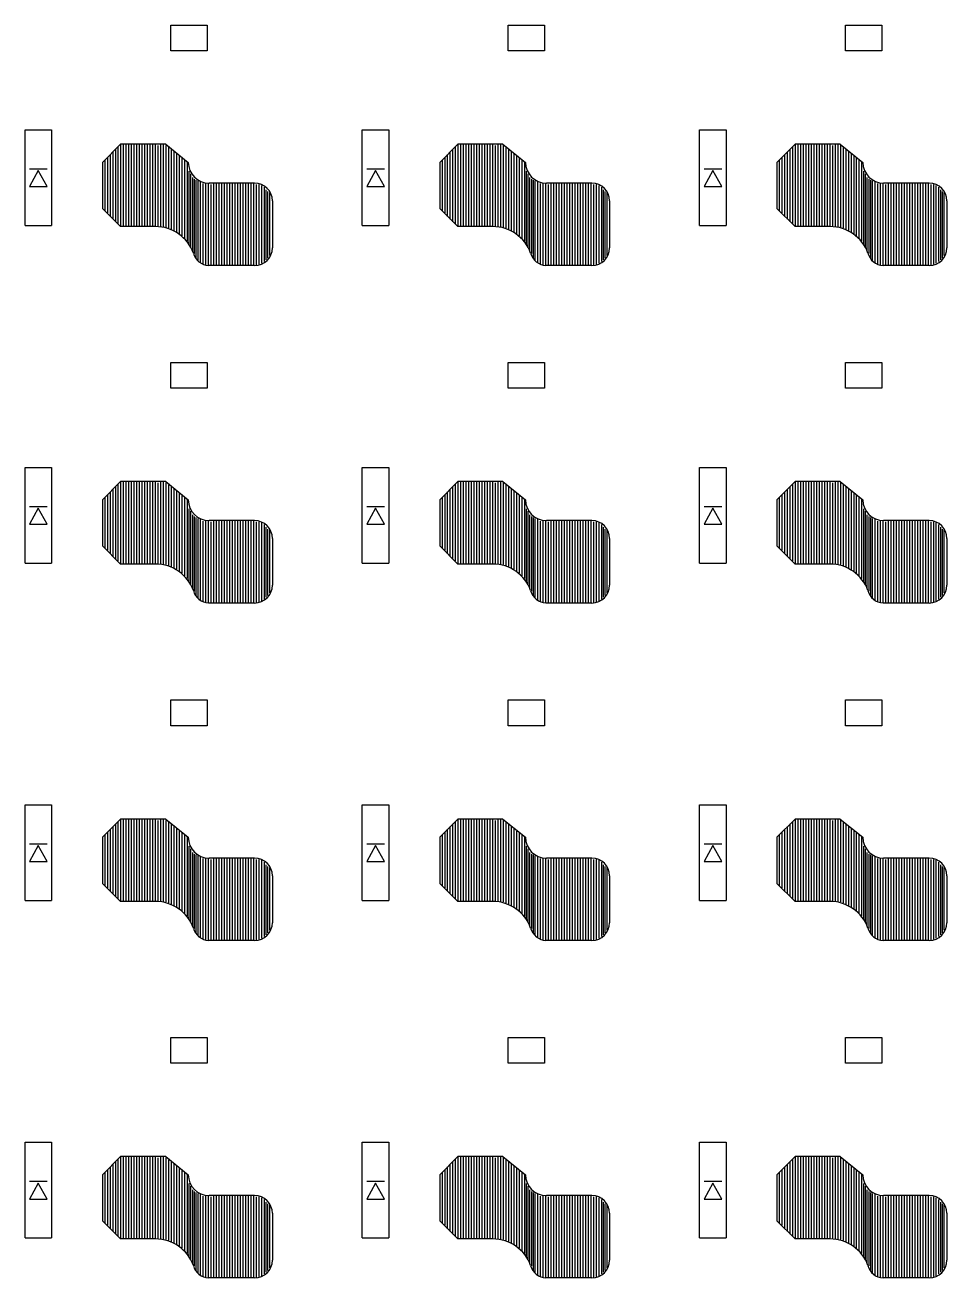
# Model space of a CAD drawing. Extents: x 35 to 239, y -108 to -23.
# Drawn here: x 87.5 to 139.6, y -107.7 to -37 of the extents above; entities that cross this region are included whole.
import ezdxf

# ---------------------------------------------------------------- set-up
doc = ezdxf.new("R2010")
doc.units = 0
doc.layers.add('BLACK', color=7, linetype='CONTINUOUS')

msp = doc.modelspace()

# ---------------------------------------------------------------- linework, layer by layer
at = {"layer": 'BLACK', "linetype": 'CONTINUOUS'}
for p, q in [((95.77, -36.95), (97.82, -36.95)), ((95.77, -38.4), (95.77, -36.95)), ((97.82, -36.95), (97.82, -38.4)), ((114.82, -36.95), (116.87, -36.95)), ((114.82, -38.4), (114.82, -36.95)), ((116.87, -36.95), (116.87, -38.4)), ((133.87, -38.4), (133.87, -36.95)), ((133.87, -36.95), (135.92, -36.95)), ((135.92, -36.95), (135.92, -38.4)), ((97.82, -38.4), (95.77, -38.4)), ((116.87, -38.4), (114.82, -38.4)), ((135.92, -38.4), (133.87, -38.4)), ((87.5312, -48.2687), (87.5312, -42.8687)), ((87.5312, -42.8687), (89.0312, -42.8687)), ((89.0312, -42.8687), (89.0312, -48.2687)), ((106.581, -42.8687), (108.081, -42.8687)), ((106.581, -48.2687), (106.581, -42.8687)), ((108.081, -42.8687), (108.081, -48.2687)), ((125.631, -48.2687), (125.631, -42.8687)), ((125.631, -42.8687), (127.131, -42.8687)), ((127.131, -42.8687), (127.131, -48.2687)), ((91.9, -44.7), (92.925, -43.675)), ((92.8, -48.15), (92.8, -43.8)), ((95.475, -43.675), (92.925, -43.675)), ((92.95, -48.3), (92.95, -43.7)), ((93.1, -48.3), (93.1, -43.7)), ((93.25, -48.3), (93.25, -43.7)), ((93.4, -48.3), (93.4, -43.7)), ((93.55, -48.3), (93.55, -43.7)), ((93.7, -48.3), (93.7, -43.7)), ((93.85, -48.3), (93.85, -43.7)), ((94, -48.3), (94, -43.7)), ((94.15, -48.3), (94.15, -43.7)), ((94.3, -48.3), (94.3, -43.7)), ((94.45, -48.3), (94.45, -43.7)), ((94.6, -48.3), (94.6, -43.7)), ((94.75, -48.3), (94.75, -43.7)), ((94.9, -48.3), (94.9, -43.7)), ((95.05, -48.3), (95.05, -43.75)), ((95.2, -48.35), (95.2, -43.7)), ((95.35, -48.35), (95.35, -43.7)), ((95.475, -43.675), (96.75, -44.7)), ((95.5, -48.35), (95.5, -43.75)), ((110.95, -44.7), (111.975, -43.675)), ((111.85, -48.15), (111.85, -43.8)), ((114.525, -43.675), (111.975, -43.675)), ((112, -48.3), (112, -43.7)), ((112.15, -48.3), (112.15, -43.7)), ((112.3, -48.3), (112.3, -43.7)), ((112.45, -48.3), (112.45, -43.7)), ((112.6, -48.3), (112.6, -43.7)), ((112.75, -48.3), (112.75, -43.7)), ((112.9, -48.3), (112.9, -43.7)), ((113.05, -48.3), (113.05, -43.7)), ((113.2, -48.3), (113.2, -43.7)), ((113.35, -48.3), (113.35, -43.7)), ((113.5, -48.3), (113.5, -43.7)), ((113.65, -48.3), (113.65, -43.7)), ((113.8, -48.3), (113.8, -43.7)), ((113.95, -48.3), (113.95, -43.7)), ((114.1, -48.3), (114.1, -43.75)), ((114.25, -48.35), (114.25, -43.7)), ((114.4, -48.35), (114.4, -43.7)), ((114.525, -43.675), (115.8, -44.7)), ((114.55, -48.35), (114.55, -43.75)), ((130, -44.7), (131.025, -43.675)), ((130.9, -48.15), (130.9, -43.8)), ((133.575, -43.675), (131.025, -43.675)), ((131.05, -48.3), (131.05, -43.7)), ((131.2, -48.3), (131.2, -43.7)), ((131.35, -48.3), (131.35, -43.7)), ((131.5, -48.3), (131.5, -43.7)), ((131.65, -48.3), (131.65, -43.7)), ((131.8, -48.3), (131.8, -43.7)), ((131.95, -48.3), (131.95, -43.7)), ((132.1, -48.3), (132.1, -43.7)), ((132.25, -48.3), (132.25, -43.7)), ((132.4, -48.3), (132.4, -43.7)), ((132.55, -48.3), (132.55, -43.7)), ((132.7, -48.3), (132.7, -43.7)), ((132.85, -48.3), (132.85, -43.7)), ((133, -48.3), (133, -43.7)), ((133.15, -48.3), (133.15, -43.75)), ((133.3, -48.35), (133.3, -43.7)), ((133.45, -48.35), (133.45, -43.7)), ((133.575, -43.675), (134.85, -44.7)), ((133.6, -48.35), (133.6, -43.75)), ((92.05, -47.45), (92.05, -44.55)), ((92.2, -47.55), (92.2, -44.4)), ((92.35, -47.75), (92.35, -44.25)), ((92.5, -47.9), (92.5, -44.1)), ((92.65, -48.05), (92.65, -43.95)), ((95.65, -48.4), (95.65, -43.85)), ((95.8, -48.5), (95.8, -43.95)), ((95.95, -48.55), (95.95, -44.1)), ((96.1, -48.65), (96.1, -44.2)), ((96.25, -48.75), (96.25, -44.35)), ((96.4, -48.85), (96.4, -44.45)), ((96.55, -49), (96.55, -44.55)), ((111.1, -47.45), (111.1, -44.55)), ((111.25, -47.55), (111.25, -44.4)), ((111.4, -47.75), (111.4, -44.25)), ((111.55, -47.9), (111.55, -44.1)), ((111.7, -48.05), (111.7, -43.95)), ((114.7, -48.4), (114.7, -43.85)), ((114.85, -48.5), (114.85, -43.95)), ((115, -48.55), (115, -44.1)), ((115.15, -48.65), (115.15, -44.2)), ((115.3, -48.75), (115.3, -44.35)), ((115.45, -48.85), (115.45, -44.45)), ((115.6, -49), (115.6, -44.55)), ((130.15, -47.45), (130.15, -44.55)), ((130.3, -47.55), (130.3, -44.4)), ((130.45, -47.75), (130.45, -44.25)), ((130.6, -47.9), (130.6, -44.1)), ((130.75, -48.05), (130.75, -43.95)), ((133.75, -48.4), (133.75, -43.85)), ((133.9, -48.5), (133.9, -43.95)), ((134.05, -48.55), (134.05, -44.1)), ((134.2, -48.65), (134.2, -44.2)), ((134.35, -48.75), (134.35, -44.35)), ((134.5, -48.85), (134.5, -44.45)), ((134.65, -49), (134.65, -44.55)), ((87.7812, -45.0687), (88.7812, -45.0687)), ((88.2812, -45.1687), (87.7812, -46.0687)), ((88.7812, -46.0687), (88.2812, -45.1687)), ((91.9, -44.7), (91.9, -47.3)), ((96.7, -49.15), (96.7, -44.7)), ((96.8, -49.35), (96.8, -45.2)), ((106.831, -45.0687), (107.831, -45.0687)), ((107.331, -45.1687), (106.831, -46.0687)), ((107.831, -46.0687), (107.331, -45.1687)), ((110.95, -44.7), (110.95, -47.3)), ((115.75, -49.15), (115.75, -44.7)), ((115.85, -49.35), (115.85, -45.2)), ((125.881, -45.0687), (126.881, -45.0687)), ((126.381, -45.1687), (125.881, -46.0687)), ((126.881, -46.0687), (126.381, -45.1687)), ((130, -44.7), (130, -47.3)), ((134.8, -49.15), (134.8, -44.7)), ((134.9, -49.35), (134.9, -45.2)), ((96.9, -49.5), (96.9, -45.35)), ((97, -49.7), (97, -45.55)), ((97.1, -49.85), (97.1, -45.65)), ((97.2, -50.1), (97.2, -45.7)), ((97.3, -50.25), (97.3, -45.75)), ((97.45, -50.35), (97.45, -45.8)), ((97.6, -50.45), (97.6, -45.9)), ((97.75, -50.5), (97.75, -45.9)), ((97.9, -50.5), (97.9, -45.9)), ((100.5, -45.875), (97.925, -45.875)), ((98.05, -50.5), (98.05, -45.95)), ((98.2, -50.5), (98.2, -45.9)), ((98.35, -50.5), (98.35, -45.9)), ((98.5, -50.5), (98.5, -45.9)), ((98.65, -50.5), (98.65, -45.9)), ((98.8, -50.5), (98.8, -45.9)), ((98.95, -50.5), (98.95, -45.9)), ((99.1, -50.5), (99.1, -45.9)), ((99.25, -50.5), (99.25, -45.9)), ((99.4, -50.5), (99.4, -45.9)), ((99.55, -50.5), (99.55, -45.9)), ((99.7, -50.5), (99.7, -45.9)), ((99.85, -50.5), (99.85, -45.9)), ((100, -50.5), (100, -45.9)), ((100.15, -50.5), (100.15, -45.9)), ((100.3, -50.5), (100.3, -45.9)), ((100.45, -50.5), (100.45, -45.9)), ((100.6, -50.5), (100.6, -45.95)), ((100.75, -50.45), (100.75, -45.95)), ((115.95, -49.5), (115.95, -45.35)), ((116.05, -49.7), (116.05, -45.55)), ((116.15, -49.85), (116.15, -45.65)), ((116.25, -50.1), (116.25, -45.7)), ((116.35, -50.25), (116.35, -45.75)), ((116.5, -50.35), (116.5, -45.8)), ((116.65, -50.45), (116.65, -45.9)), ((116.8, -50.5), (116.8, -45.9)), ((116.95, -50.5), (116.95, -45.9)), ((119.55, -45.875), (116.975, -45.875)), ((117.1, -50.5), (117.1, -45.95)), ((117.25, -50.5), (117.25, -45.9)), ((117.4, -50.5), (117.4, -45.9)), ((117.55, -50.5), (117.55, -45.9)), ((117.7, -50.5), (117.7, -45.9)), ((117.85, -50.5), (117.85, -45.9)), ((118, -50.5), (118, -45.9)), ((118.15, -50.5), (118.15, -45.9)), ((118.3, -50.5), (118.3, -45.9)), ((118.45, -50.5), (118.45, -45.9)), ((118.6, -50.5), (118.6, -45.9)), ((118.75, -50.5), (118.75, -45.9)), ((118.9, -50.5), (118.9, -45.9)), ((119.05, -50.5), (119.05, -45.9)), ((119.2, -50.5), (119.2, -45.9)), ((119.35, -50.5), (119.35, -45.9)), ((119.5, -50.5), (119.5, -45.9)), ((119.65, -50.5), (119.65, -45.95)), ((119.8, -50.45), (119.8, -45.95)), ((135, -49.5), (135, -45.35)), ((135.1, -49.7), (135.1, -45.55)), ((135.2, -49.85), (135.2, -45.65)), ((135.3, -50.1), (135.3, -45.7)), ((135.4, -50.25), (135.4, -45.75)), ((135.55, -50.35), (135.55, -45.8)), ((135.7, -50.45), (135.7, -45.9)), ((135.85, -50.5), (135.85, -45.9)), ((136, -50.5), (136, -45.9)), ((138.6, -45.875), (136.025, -45.875)), ((136.15, -50.5), (136.15, -45.95)), ((136.3, -50.5), (136.3, -45.9)), ((136.45, -50.5), (136.45, -45.9)), ((136.6, -50.5), (136.6, -45.9)), ((136.75, -50.5), (136.75, -45.9)), ((136.9, -50.5), (136.9, -45.9)), ((137.05, -50.5), (137.05, -45.9)), ((137.2, -50.5), (137.2, -45.9)), ((137.35, -50.5), (137.35, -45.9)), ((137.5, -50.5), (137.5, -45.9)), ((137.65, -50.5), (137.65, -45.9)), ((137.8, -50.5), (137.8, -45.9)), ((137.95, -50.5), (137.95, -45.9)), ((138.1, -50.5), (138.1, -45.9)), ((138.25, -50.5), (138.25, -45.9)), ((138.4, -50.5), (138.4, -45.9)), ((138.55, -50.5), (138.55, -45.9)), ((138.7, -50.5), (138.7, -45.95)), ((138.85, -50.45), (138.85, -45.95)), ((87.7812, -46.0687), (88.7812, -46.0687)), ((100.9, -50.4), (100.9, -46)), ((101.05, -50.3), (101.05, -46.1)), ((101.15, -50.2), (101.15, -46.25)), ((101.25, -50.1), (101.25, -46.35)), ((101.35, -49.95), (101.35, -46.4)), ((106.831, -46.0687), (107.831, -46.0687)), ((119.95, -50.4), (119.95, -46)), ((120.1, -50.3), (120.1, -46.1)), ((120.2, -50.2), (120.2, -46.25)), ((120.3, -50.1), (120.3, -46.35)), ((120.4, -49.95), (120.4, -46.4)), ((125.881, -46.0687), (126.881, -46.0687)), ((139, -50.4), (139, -46)), ((139.15, -50.3), (139.15, -46.1)), ((139.25, -50.2), (139.25, -46.25)), ((139.35, -50.1), (139.35, -46.35)), ((139.45, -49.95), (139.45, -46.4)), ((91.9, -47.3), (92.925, -48.325)), ((101.5, -46.875), (101.5, -49.525)), ((110.95, -47.3), (111.975, -48.325)), ((120.55, -46.875), (120.55, -49.525)), ((130, -47.3), (131.025, -48.325)), ((139.6, -46.875), (139.6, -49.525)), ((87.5312, -48.2687), (89.0312, -48.2687)), ((94.9, -48.325), (92.925, -48.325)), ((106.581, -48.2687), (108.081, -48.2687)), ((113.95, -48.325), (111.975, -48.325)), ((125.631, -48.2687), (127.131, -48.2687)), ((133, -48.325), (131.025, -48.325)), ((100.5, -50.525), (97.9, -50.525)), ((119.55, -50.525), (116.95, -50.525)), ((138.6, -50.525), (136, -50.525)), ((95.77, -57.45), (95.77, -56)), ((95.77, -56), (97.82, -56)), ((97.82, -56), (97.82, -57.45)), ((114.82, -56), (116.87, -56)), ((114.82, -57.45), (114.82, -56)), ((116.87, -56), (116.87, -57.45)), ((133.87, -57.45), (133.87, -56)), ((133.87, -56), (135.92, -56)), ((135.92, -56), (135.92, -57.45)), ((97.82, -57.45), (95.77, -57.45)), ((116.87, -57.45), (114.82, -57.45)), ((135.92, -57.45), (133.87, -57.45)), ((87.5312, -61.9187), (89.0312, -61.9187)), ((87.5312, -67.3187), (87.5312, -61.9187)), ((89.0312, -61.9187), (89.0312, -67.3187)), ((106.581, -67.3187), (106.581, -61.9187)), ((106.581, -61.9187), (108.081, -61.9187)), ((108.081, -61.9187), (108.081, -67.3187)), ((125.631, -61.9187), (127.131, -61.9187)), ((125.631, -67.3187), (125.631, -61.9187)), ((127.131, -61.9187), (127.131, -67.3187)), ((91.9, -63.75), (92.925, -62.725)), ((92.8, -67.2), (92.8, -62.85)), ((95.475, -62.725), (92.925, -62.725)), ((92.95, -67.35), (92.95, -62.75)), ((93.1, -67.35), (93.1, -62.75)), ((93.25, -67.35), (93.25, -62.75)), ((93.4, -67.35), (93.4, -62.75)), ((93.55, -67.35), (93.55, -62.75)), ((93.7, -67.35), (93.7, -62.75)), ((93.85, -67.35), (93.85, -62.75)), ((94, -67.35), (94, -62.75)), ((94.15, -67.35), (94.15, -62.75)), ((94.3, -67.35), (94.3, -62.75)), ((94.45, -67.35), (94.45, -62.75)), ((94.6, -67.35), (94.6, -62.75)), ((94.75, -67.35), (94.75, -62.75)), ((94.9, -67.35), (94.9, -62.75)), ((95.05, -67.35), (95.05, -62.8)), ((95.2, -67.4), (95.2, -62.75)), ((95.35, -67.4), (95.35, -62.75)), ((95.475, -62.725), (96.75, -63.75)), ((95.5, -67.4), (95.5, -62.8)), ((95.65, -67.45), (95.65, -62.9)), ((110.95, -63.75), (111.975, -62.725)), ((111.85, -67.2), (111.85, -62.85)), ((114.525, -62.725), (111.975, -62.725)), ((112, -67.35), (112, -62.75)), ((112.15, -67.35), (112.15, -62.75)), ((112.3, -67.35), (112.3, -62.75)), ((112.45, -67.35), (112.45, -62.75)), ((112.6, -67.35), (112.6, -62.75)), ((112.75, -67.35), (112.75, -62.75)), ((112.9, -67.35), (112.9, -62.75)), ((113.05, -67.35), (113.05, -62.75)), ((113.2, -67.35), (113.2, -62.75)), ((113.35, -67.35), (113.35, -62.75)), ((113.5, -67.35), (113.5, -62.75)), ((113.65, -67.35), (113.65, -62.75)), ((113.8, -67.35), (113.8, -62.75)), ((113.95, -67.35), (113.95, -62.75)), ((114.1, -67.35), (114.1, -62.8)), ((114.25, -67.4), (114.25, -62.75)), ((114.4, -67.4), (114.4, -62.75)), ((114.525, -62.725), (115.8, -63.75)), ((114.55, -67.4), (114.55, -62.8)), ((114.7, -67.45), (114.7, -62.9)), ((130, -63.75), (131.025, -62.725)), ((130.9, -67.2), (130.9, -62.85)), ((133.575, -62.725), (131.025, -62.725)), ((131.05, -67.35), (131.05, -62.75)), ((131.2, -67.35), (131.2, -62.75)), ((131.35, -67.35), (131.35, -62.75)), ((131.5, -67.35), (131.5, -62.75)), ((131.65, -67.35), (131.65, -62.75)), ((131.8, -67.35), (131.8, -62.75)), ((131.95, -67.35), (131.95, -62.75)), ((132.1, -67.35), (132.1, -62.75)), ((132.25, -67.35), (132.25, -62.75)), ((132.4, -67.35), (132.4, -62.75)), ((132.55, -67.35), (132.55, -62.75)), ((132.7, -67.35), (132.7, -62.75)), ((132.85, -67.35), (132.85, -62.75)), ((133, -67.35), (133, -62.75)), ((133.15, -67.35), (133.15, -62.8)), ((133.3, -67.4), (133.3, -62.75)), ((133.45, -67.4), (133.45, -62.75)), ((133.575, -62.725), (134.85, -63.75)), ((133.6, -67.4), (133.6, -62.8)), ((133.75, -67.45), (133.75, -62.9)), ((92.05, -66.5), (92.05, -63.6)), ((92.2, -66.6), (92.2, -63.45)), ((92.35, -66.8), (92.35, -63.3)), ((92.5, -66.95), (92.5, -63.15)), ((92.65, -67.1), (92.65, -63)), ((95.8, -67.55), (95.8, -63)), ((95.95, -67.6), (95.95, -63.15)), ((96.1, -67.7), (96.1, -63.25)), ((96.25, -67.8), (96.25, -63.4)), ((96.4, -67.9), (96.4, -63.5)), ((96.55, -68.05), (96.55, -63.6)), ((111.1, -66.5), (111.1, -63.6)), ((111.25, -66.6), (111.25, -63.45)), ((111.4, -66.8), (111.4, -63.3)), ((111.55, -66.95), (111.55, -63.15)), ((111.7, -67.1), (111.7, -63)), ((114.85, -67.55), (114.85, -63)), ((115, -67.6), (115, -63.15)), ((115.15, -67.7), (115.15, -63.25)), ((115.3, -67.8), (115.3, -63.4)), ((115.45, -67.9), (115.45, -63.5)), ((115.6, -68.05), (115.6, -63.6)), ((130.15, -66.5), (130.15, -63.6)), ((130.3, -66.6), (130.3, -63.45)), ((130.45, -66.8), (130.45, -63.3)), ((130.6, -66.95), (130.6, -63.15)), ((130.75, -67.1), (130.75, -63)), ((133.9, -67.55), (133.9, -63)), ((134.05, -67.6), (134.05, -63.15)), ((134.2, -67.7), (134.2, -63.25)), ((134.35, -67.8), (134.35, -63.4)), ((134.5, -67.9), (134.5, -63.5)), ((134.65, -68.05), (134.65, -63.6)), ((87.7812, -64.1187), (88.7812, -64.1187)), ((88.2812, -64.2187), (87.7812, -65.1187)), ((88.7812, -65.1187), (88.2812, -64.2187)), ((91.9, -63.75), (91.9, -66.35)), ((96.7, -68.2), (96.7, -63.75)), ((96.8, -68.4), (96.8, -64.25)), ((106.831, -64.1187), (107.831, -64.1187)), ((107.331, -64.2187), (106.831, -65.1187)), ((107.831, -65.1187), (107.331, -64.2187)), ((110.95, -63.75), (110.95, -66.35)), ((115.75, -68.2), (115.75, -63.75)), ((115.85, -68.4), (115.85, -64.25)), ((125.881, -64.1187), (126.881, -64.1187)), ((126.381, -64.2187), (125.881, -65.1187)), ((126.881, -65.1187), (126.381, -64.2187)), ((130, -63.75), (130, -66.35)), ((134.8, -68.2), (134.8, -63.75)), ((134.9, -68.4), (134.9, -64.25)), ((96.9, -68.55), (96.9, -64.4)), ((97, -68.75), (97, -64.6)), ((97.1, -68.9), (97.1, -64.7)), ((97.2, -69.15), (97.2, -64.75)), ((97.3, -69.3), (97.3, -64.8)), ((97.45, -69.4), (97.45, -64.85)), ((97.6, -69.5), (97.6, -64.95)), ((97.75, -69.55), (97.75, -64.95)), ((97.9, -69.55), (97.9, -64.95)), ((100.5, -64.925), (97.925, -64.925)), ((98.05, -69.55), (98.05, -65)), ((98.2, -69.55), (98.2, -64.95)), ((98.35, -69.55), (98.35, -64.95)), ((98.5, -69.55), (98.5, -64.95)), ((98.65, -69.55), (98.65, -64.95)), ((98.8, -69.55), (98.8, -64.95)), ((98.95, -69.55), (98.95, -64.95)), ((99.1, -69.55), (99.1, -64.95)), ((99.25, -69.55), (99.25, -64.95)), ((99.4, -69.55), (99.4, -64.95)), ((99.55, -69.55), (99.55, -64.95)), ((99.7, -69.55), (99.7, -64.95)), ((99.85, -69.55), (99.85, -64.95)), ((100, -69.55), (100, -64.95)), ((100.15, -69.55), (100.15, -64.95)), ((100.3, -69.55), (100.3, -64.95)), ((100.45, -69.55), (100.45, -64.95)), ((100.6, -69.55), (100.6, -65)), ((100.75, -69.5), (100.75, -65)), ((100.9, -69.45), (100.9, -65.05)), ((115.95, -68.55), (115.95, -64.4)), ((116.05, -68.75), (116.05, -64.6)), ((116.15, -68.9), (116.15, -64.7)), ((116.25, -69.15), (116.25, -64.75)), ((116.35, -69.3), (116.35, -64.8)), ((116.5, -69.4), (116.5, -64.85)), ((116.65, -69.5), (116.65, -64.95)), ((116.8, -69.55), (116.8, -64.95)), ((116.95, -69.55), (116.95, -64.95)), ((119.55, -64.925), (116.975, -64.925)), ((117.1, -69.55), (117.1, -65)), ((117.25, -69.55), (117.25, -64.95)), ((117.4, -69.55), (117.4, -64.95)), ((117.55, -69.55), (117.55, -64.95)), ((117.7, -69.55), (117.7, -64.95)), ((117.85, -69.55), (117.85, -64.95)), ((118, -69.55), (118, -64.95)), ((118.15, -69.55), (118.15, -64.95)), ((118.3, -69.55), (118.3, -64.95)), ((118.45, -69.55), (118.45, -64.95)), ((118.6, -69.55), (118.6, -64.95)), ((118.75, -69.55), (118.75, -64.95)), ((118.9, -69.55), (118.9, -64.95)), ((119.05, -69.55), (119.05, -64.95)), ((119.2, -69.55), (119.2, -64.95)), ((119.35, -69.55), (119.35, -64.95)), ((119.5, -69.55), (119.5, -64.95)), ((119.65, -69.55), (119.65, -65)), ((119.8, -69.5), (119.8, -65)), ((119.95, -69.45), (119.95, -65.05)), ((135, -68.55), (135, -64.4)), ((135.1, -68.75), (135.1, -64.6)), ((135.2, -68.9), (135.2, -64.7)), ((135.3, -69.15), (135.3, -64.75)), ((135.4, -69.3), (135.4, -64.8)), ((135.55, -69.4), (135.55, -64.85)), ((135.7, -69.5), (135.7, -64.95)), ((135.85, -69.55), (135.85, -64.95)), ((136, -69.55), (136, -64.95)), ((138.6, -64.925), (136.025, -64.925)), ((136.15, -69.55), (136.15, -65)), ((136.3, -69.55), (136.3, -64.95)), ((136.45, -69.55), (136.45, -64.95)), ((136.6, -69.55), (136.6, -64.95)), ((136.75, -69.55), (136.75, -64.95)), ((136.9, -69.55), (136.9, -64.95)), ((137.05, -69.55), (137.05, -64.95)), ((137.2, -69.55), (137.2, -64.95)), ((137.35, -69.55), (137.35, -64.95)), ((137.5, -69.55), (137.5, -64.95)), ((137.65, -69.55), (137.65, -64.95)), ((137.8, -69.55), (137.8, -64.95)), ((137.95, -69.55), (137.95, -64.95)), ((138.1, -69.55), (138.1, -64.95)), ((138.25, -69.55), (138.25, -64.95)), ((138.4, -69.55), (138.4, -64.95)), ((138.55, -69.55), (138.55, -64.95)), ((138.7, -69.55), (138.7, -65)), ((138.85, -69.5), (138.85, -65)), ((139, -69.45), (139, -65.05)), ((87.7812, -65.1187), (88.7812, -65.1187)), ((101.05, -69.35), (101.05, -65.15)), ((101.15, -69.25), (101.15, -65.3)), ((101.25, -69.15), (101.25, -65.4)), ((101.35, -69), (101.35, -65.45)), ((106.831, -65.1187), (107.831, -65.1187)), ((120.1, -69.35), (120.1, -65.15)), ((120.2, -69.25), (120.2, -65.3)), ((120.3, -69.15), (120.3, -65.4)), ((120.4, -69), (120.4, -65.45)), ((125.881, -65.1187), (126.881, -65.1187)), ((139.15, -69.35), (139.15, -65.15)), ((139.25, -69.25), (139.25, -65.3)), ((139.35, -69.15), (139.35, -65.4)), ((139.45, -69), (139.45, -65.45)), ((91.9, -66.35), (92.925, -67.375)), ((101.5, -65.925), (101.5, -68.575)), ((110.95, -66.35), (111.975, -67.375)), ((120.55, -65.925), (120.55, -68.575)), ((130, -66.35), (131.025, -67.375)), ((139.6, -65.925), (139.6, -68.575)), ((87.5312, -67.3187), (89.0312, -67.3187)), ((94.9, -67.375), (92.925, -67.375)), ((106.581, -67.3187), (108.081, -67.3187)), ((113.95, -67.375), (111.975, -67.375)), ((125.631, -67.3187), (127.131, -67.3187)), ((133, -67.375), (131.025, -67.375)), ((100.5, -69.575), (97.9, -69.575)), ((119.55, -69.575), (116.95, -69.575)), ((138.6, -69.575), (136, -69.575)), ((95.77, -75.05), (97.82, -75.05)), ((95.77, -76.5), (95.77, -75.05)), ((97.82, -75.05), (97.82, -76.5)), ((114.82, -76.5), (114.82, -75.05)), ((114.82, -75.05), (116.87, -75.05)), ((116.87, -75.05), (116.87, -76.5)), ((133.87, -75.05), (135.92, -75.05)), ((133.87, -76.5), (133.87, -75.05)), ((135.92, -75.05), (135.92, -76.5)), ((97.82, -76.5), (95.77, -76.5)), ((116.87, -76.5), (114.82, -76.5)), ((135.92, -76.5), (133.87, -76.5)), ((87.5312, -80.9687), (89.0312, -80.9687)), ((87.5312, -86.3687), (87.5312, -80.9687)), ((89.0312, -80.9687), (89.0312, -86.3687)), ((106.581, -86.3687), (106.581, -80.9687)), ((106.581, -80.9687), (108.081, -80.9687)), ((108.081, -80.9687), (108.081, -86.3687)), ((125.631, -80.9687), (127.131, -80.9687)), ((125.631, -86.3687), (125.631, -80.9687)), ((127.131, -80.9687), (127.131, -86.3687)), ((91.9, -82.8), (92.925, -81.775)), ((92.8, -86.25), (92.8, -81.9)), ((95.475, -81.775), (92.925, -81.775)), ((92.95, -86.4), (92.95, -81.8)), ((93.1, -86.4), (93.1, -81.8)), ((93.25, -86.4), (93.25, -81.8)), ((93.4, -86.4), (93.4, -81.8)), ((93.55, -86.4), (93.55, -81.8)), ((93.7, -86.4), (93.7, -81.8)), ((93.85, -86.4), (93.85, -81.8)), ((94, -86.4), (94, -81.8)), ((94.15, -86.4), (94.15, -81.8)), ((94.3, -86.4), (94.3, -81.8)), ((94.45, -86.4), (94.45, -81.8)), ((94.6, -86.4), (94.6, -81.8)), ((94.75, -86.4), (94.75, -81.8)), ((94.9, -86.4), (94.9, -81.8)), ((95.05, -86.4), (95.05, -81.85)), ((95.2, -86.45), (95.2, -81.8)), ((95.35, -86.45), (95.35, -81.8)), ((95.475, -81.775), (96.75, -82.8)), ((95.5, -86.45), (95.5, -81.85)), ((95.65, -86.5), (95.65, -81.95)), ((110.95, -82.8), (111.975, -81.775)), ((111.85, -86.25), (111.85, -81.9)), ((114.525, -81.775), (111.975, -81.775)), ((112, -86.4), (112, -81.8)), ((112.15, -86.4), (112.15, -81.8)), ((112.3, -86.4), (112.3, -81.8)), ((112.45, -86.4), (112.45, -81.8)), ((112.6, -86.4), (112.6, -81.8)), ((112.75, -86.4), (112.75, -81.8)), ((112.9, -86.4), (112.9, -81.8)), ((113.05, -86.4), (113.05, -81.8)), ((113.2, -86.4), (113.2, -81.8)), ((113.35, -86.4), (113.35, -81.8)), ((113.5, -86.4), (113.5, -81.8)), ((113.65, -86.4), (113.65, -81.8)), ((113.8, -86.4), (113.8, -81.8)), ((113.95, -86.4), (113.95, -81.8)), ((114.1, -86.4), (114.1, -81.85)), ((114.25, -86.45), (114.25, -81.8)), ((114.4, -86.45), (114.4, -81.8)), ((114.525, -81.775), (115.8, -82.8)), ((114.55, -86.45), (114.55, -81.85)), ((114.7, -86.5), (114.7, -81.95)), ((130, -82.8), (131.025, -81.775)), ((130.9, -86.25), (130.9, -81.9)), ((133.575, -81.775), (131.025, -81.775)), ((131.05, -86.4), (131.05, -81.8)), ((131.2, -86.4), (131.2, -81.8)), ((131.35, -86.4), (131.35, -81.8)), ((131.5, -86.4), (131.5, -81.8)), ((131.65, -86.4), (131.65, -81.8)), ((131.8, -86.4), (131.8, -81.8)), ((131.95, -86.4), (131.95, -81.8)), ((132.1, -86.4), (132.1, -81.8)), ((132.25, -86.4), (132.25, -81.8)), ((132.4, -86.4), (132.4, -81.8)), ((132.55, -86.4), (132.55, -81.8)), ((132.7, -86.4), (132.7, -81.8)), ((132.85, -86.4), (132.85, -81.8)), ((133, -86.4), (133, -81.8)), ((133.15, -86.4), (133.15, -81.85)), ((133.3, -86.45), (133.3, -81.8)), ((133.45, -86.45), (133.45, -81.8)), ((133.575, -81.775), (134.85, -82.8)), ((133.6, -86.45), (133.6, -81.85)), ((133.75, -86.5), (133.75, -81.95)), ((92.05, -85.55), (92.05, -82.65)), ((92.2, -85.65), (92.2, -82.5)), ((92.35, -85.85), (92.35, -82.35)), ((92.5, -86), (92.5, -82.2)), ((92.65, -86.15), (92.65, -82.05)), ((95.8, -86.6), (95.8, -82.05)), ((95.95, -86.65), (95.95, -82.2)), ((96.1, -86.75), (96.1, -82.3)), ((96.25, -86.85), (96.25, -82.45)), ((96.4, -86.95), (96.4, -82.55)), ((96.55, -87.1), (96.55, -82.65)), ((111.1, -85.55), (111.1, -82.65)), ((111.25, -85.65), (111.25, -82.5)), ((111.4, -85.85), (111.4, -82.35)), ((111.55, -86), (111.55, -82.2)), ((111.7, -86.15), (111.7, -82.05)), ((114.85, -86.6), (114.85, -82.05)), ((115, -86.65), (115, -82.2)), ((115.15, -86.75), (115.15, -82.3)), ((115.3, -86.85), (115.3, -82.45)), ((115.45, -86.95), (115.45, -82.55)), ((115.6, -87.1), (115.6, -82.65)), ((130.15, -85.55), (130.15, -82.65)), ((130.3, -85.65), (130.3, -82.5)), ((130.45, -85.85), (130.45, -82.35)), ((130.6, -86), (130.6, -82.2)), ((130.75, -86.15), (130.75, -82.05)), ((133.9, -86.6), (133.9, -82.05)), ((134.05, -86.65), (134.05, -82.2)), ((134.2, -86.75), (134.2, -82.3)), ((134.35, -86.85), (134.35, -82.45)), ((134.5, -86.95), (134.5, -82.55)), ((134.65, -87.1), (134.65, -82.65)), ((87.7812, -83.1687), (88.7812, -83.1687)), ((88.2812, -83.2687), (87.7812, -84.1687)), ((88.7812, -84.1687), (88.2812, -83.2687)), ((91.9, -82.8), (91.9, -85.4)), ((96.7, -87.25), (96.7, -82.8)), ((96.8, -87.45), (96.8, -83.3)), ((96.9, -87.6), (96.9, -83.45)), ((106.831, -83.1687), (107.831, -83.1687)), ((107.331, -83.2687), (106.831, -84.1687)), ((107.831, -84.1687), (107.331, -83.2687)), ((110.95, -82.8), (110.95, -85.4)), ((115.75, -87.25), (115.75, -82.8)), ((115.85, -87.45), (115.85, -83.3)), ((115.95, -87.6), (115.95, -83.45)), ((125.881, -83.1687), (126.881, -83.1687)), ((126.381, -83.2687), (125.881, -84.1687)), ((126.881, -84.1687), (126.381, -83.2687)), ((130, -82.8), (130, -85.4)), ((134.8, -87.25), (134.8, -82.8)), ((134.9, -87.45), (134.9, -83.3)), ((135, -87.6), (135, -83.45)), ((97, -87.8), (97, -83.65)), ((97.1, -87.95), (97.1, -83.75)), ((97.2, -88.2), (97.2, -83.8)), ((97.3, -88.35), (97.3, -83.85)), ((97.45, -88.45), (97.45, -83.9)), ((97.6, -88.55), (97.6, -84)), ((97.75, -88.6), (97.75, -84)), ((97.9, -88.6), (97.9, -84)), ((100.5, -83.975), (97.925, -83.975)), ((98.05, -88.6), (98.05, -84.05)), ((98.2, -88.6), (98.2, -84)), ((98.35, -88.6), (98.35, -84)), ((98.5, -88.6), (98.5, -84)), ((98.65, -88.6), (98.65, -84)), ((98.8, -88.6), (98.8, -84)), ((98.95, -88.6), (98.95, -84)), ((99.1, -88.6), (99.1, -84)), ((99.25, -88.6), (99.25, -84)), ((99.4, -88.6), (99.4, -84)), ((99.55, -88.6), (99.55, -84)), ((99.7, -88.6), (99.7, -84)), ((99.85, -88.6), (99.85, -84)), ((100, -88.6), (100, -84)), ((100.15, -88.6), (100.15, -84)), ((100.3, -88.6), (100.3, -84)), ((100.45, -88.6), (100.45, -84)), ((100.6, -88.6), (100.6, -84.05)), ((100.75, -88.55), (100.75, -84.05)), ((100.9, -88.5), (100.9, -84.1)), ((116.05, -87.8), (116.05, -83.65)), ((116.15, -87.95), (116.15, -83.75)), ((116.25, -88.2), (116.25, -83.8)), ((116.35, -88.35), (116.35, -83.85)), ((116.5, -88.45), (116.5, -83.9)), ((116.65, -88.55), (116.65, -84)), ((116.8, -88.6), (116.8, -84)), ((116.95, -88.6), (116.95, -84)), ((119.55, -83.975), (116.975, -83.975)), ((117.1, -88.6), (117.1, -84.05)), ((117.25, -88.6), (117.25, -84)), ((117.4, -88.6), (117.4, -84)), ((117.55, -88.6), (117.55, -84)), ((117.7, -88.6), (117.7, -84)), ((117.85, -88.6), (117.85, -84)), ((118, -88.6), (118, -84)), ((118.15, -88.6), (118.15, -84)), ((118.3, -88.6), (118.3, -84)), ((118.45, -88.6), (118.45, -84)), ((118.6, -88.6), (118.6, -84)), ((118.75, -88.6), (118.75, -84)), ((118.9, -88.6), (118.9, -84)), ((119.05, -88.6), (119.05, -84)), ((119.2, -88.6), (119.2, -84)), ((119.35, -88.6), (119.35, -84)), ((119.5, -88.6), (119.5, -84)), ((119.65, -88.6), (119.65, -84.05)), ((119.8, -88.55), (119.8, -84.05)), ((119.95, -88.5), (119.95, -84.1)), ((135.1, -87.8), (135.1, -83.65)), ((135.2, -87.95), (135.2, -83.75)), ((135.3, -88.2), (135.3, -83.8)), ((135.4, -88.35), (135.4, -83.85)), ((135.55, -88.45), (135.55, -83.9)), ((135.7, -88.55), (135.7, -84)), ((135.85, -88.6), (135.85, -84)), ((136, -88.6), (136, -84)), ((138.6, -83.975), (136.025, -83.975)), ((136.15, -88.6), (136.15, -84.05)), ((136.3, -88.6), (136.3, -84)), ((136.45, -88.6), (136.45, -84)), ((136.6, -88.6), (136.6, -84)), ((136.75, -88.6), (136.75, -84)), ((136.9, -88.6), (136.9, -84)), ((137.05, -88.6), (137.05, -84)), ((137.2, -88.6), (137.2, -84)), ((137.35, -88.6), (137.35, -84)), ((137.5, -88.6), (137.5, -84)), ((137.65, -88.6), (137.65, -84)), ((137.8, -88.6), (137.8, -84)), ((137.95, -88.6), (137.95, -84)), ((138.1, -88.6), (138.1, -84)), ((138.25, -88.6), (138.25, -84)), ((138.4, -88.6), (138.4, -84)), ((138.55, -88.6), (138.55, -84)), ((138.7, -88.6), (138.7, -84.05)), ((138.85, -88.55), (138.85, -84.05)), ((139, -88.5), (139, -84.1)), ((87.7812, -84.1687), (88.7812, -84.1687)), ((101.05, -88.4), (101.05, -84.2)), ((101.15, -88.3), (101.15, -84.35)), ((101.25, -88.2), (101.25, -84.45)), ((101.35, -88.05), (101.35, -84.5)), ((106.831, -84.1687), (107.831, -84.1687)), ((120.1, -88.4), (120.1, -84.2)), ((120.2, -88.3), (120.2, -84.35)), ((120.3, -88.2), (120.3, -84.45)), ((120.4, -88.05), (120.4, -84.5)), ((125.881, -84.1687), (126.881, -84.1687)), ((139.15, -88.4), (139.15, -84.2)), ((139.25, -88.3), (139.25, -84.35)), ((139.35, -88.2), (139.35, -84.45)), ((139.45, -88.05), (139.45, -84.5)), ((91.9, -85.4), (92.925, -86.425)), ((101.5, -84.975), (101.5, -87.625)), ((110.95, -85.4), (111.975, -86.425)), ((120.55, -84.975), (120.55, -87.625)), ((130, -85.4), (131.025, -86.425)), ((139.6, -84.975), (139.6, -87.625)), ((87.5312, -86.3687), (89.0312, -86.3687)), ((94.9, -86.425), (92.925, -86.425)), ((106.581, -86.3687), (108.081, -86.3687)), ((113.95, -86.425), (111.975, -86.425)), ((125.631, -86.3687), (127.131, -86.3687)), ((133, -86.425), (131.025, -86.425)), ((100.5, -88.625), (97.9, -88.625)), ((119.55, -88.625), (116.95, -88.625)), ((138.6, -88.625), (136, -88.625)), ((95.77, -94.1), (97.82, -94.1)), ((95.77, -95.55), (95.77, -94.1)), ((97.82, -94.1), (97.82, -95.55)), ((114.82, -94.1), (116.87, -94.1)), ((114.82, -95.55), (114.82, -94.1)), ((116.87, -94.1), (116.87, -95.55)), ((133.87, -95.55), (133.87, -94.1)), ((133.87, -94.1), (135.92, -94.1)), ((135.92, -94.1), (135.92, -95.55)), ((97.82, -95.55), (95.77, -95.55)), ((116.87, -95.55), (114.82, -95.55)), ((135.92, -95.55), (133.87, -95.55)), ((87.5312, -105.419), (87.5312, -100.019)), ((87.5312, -100.019), (89.0312, -100.019)), ((89.0312, -100.019), (89.0312, -105.419)), ((106.581, -105.419), (106.581, -100.019)), ((106.581, -100.019), (108.081, -100.019)), ((108.081, -100.019), (108.081, -105.419)), ((125.631, -105.419), (125.631, -100.019)), ((125.631, -100.019), (127.131, -100.019)), ((127.131, -100.019), (127.131, -105.419)), ((91.9, -101.85), (92.925, -100.825)), ((92.65, -105.2), (92.65, -101.1)), ((92.8, -105.3), (92.8, -100.95)), ((95.475, -100.825), (92.925, -100.825)), ((92.95, -105.45), (92.95, -100.85)), ((93.1, -105.45), (93.1, -100.85)), ((93.25, -105.45), (93.25, -100.85)), ((93.4, -105.45), (93.4, -100.85)), ((93.55, -105.45), (93.55, -100.85)), ((93.7, -105.45), (93.7, -100.85)), ((93.85, -105.45), (93.85, -100.85)), ((94, -105.45), (94, -100.85)), ((94.15, -105.45), (94.15, -100.85)), ((94.3, -105.45), (94.3, -100.85)), ((94.45, -105.45), (94.45, -100.85)), ((94.6, -105.45), (94.6, -100.85)), ((94.75, -105.45), (94.75, -100.85)), ((94.9, -105.45), (94.9, -100.85)), ((95.05, -105.45), (95.05, -100.9)), ((95.2, -105.5), (95.2, -100.85)), ((95.35, -105.5), (95.35, -100.85)), ((95.475, -100.825), (96.75, -101.85)), ((95.5, -105.5), (95.5, -100.9)), ((95.65, -105.55), (95.65, -101)), ((95.8, -105.65), (95.8, -101.1)), ((110.95, -101.85), (111.975, -100.825)), ((111.7, -105.2), (111.7, -101.1)), ((111.85, -105.3), (111.85, -100.95)), ((114.525, -100.825), (111.975, -100.825)), ((112, -105.45), (112, -100.85)), ((112.15, -105.45), (112.15, -100.85)), ((112.3, -105.45), (112.3, -100.85)), ((112.45, -105.45), (112.45, -100.85)), ((112.6, -105.45), (112.6, -100.85)), ((112.75, -105.45), (112.75, -100.85)), ((112.9, -105.45), (112.9, -100.85)), ((113.05, -105.45), (113.05, -100.85)), ((113.2, -105.45), (113.2, -100.85)), ((113.35, -105.45), (113.35, -100.85)), ((113.5, -105.45), (113.5, -100.85)), ((113.65, -105.45), (113.65, -100.85)), ((113.8, -105.45), (113.8, -100.85)), ((113.95, -105.45), (113.95, -100.85)), ((114.1, -105.45), (114.1, -100.9)), ((114.25, -105.5), (114.25, -100.85)), ((114.4, -105.5), (114.4, -100.85)), ((114.525, -100.825), (115.8, -101.85)), ((114.55, -105.5), (114.55, -100.9)), ((114.7, -105.55), (114.7, -101)), ((114.85, -105.65), (114.85, -101.1)), ((130, -101.85), (131.025, -100.825)), ((130.75, -105.2), (130.75, -101.1)), ((130.9, -105.3), (130.9, -100.95)), ((133.575, -100.825), (131.025, -100.825)), ((131.05, -105.45), (131.05, -100.85)), ((131.2, -105.45), (131.2, -100.85)), ((131.35, -105.45), (131.35, -100.85)), ((131.5, -105.45), (131.5, -100.85)), ((131.65, -105.45), (131.65, -100.85)), ((131.8, -105.45), (131.8, -100.85)), ((131.95, -105.45), (131.95, -100.85)), ((132.1, -105.45), (132.1, -100.85)), ((132.25, -105.45), (132.25, -100.85)), ((132.4, -105.45), (132.4, -100.85)), ((132.55, -105.45), (132.55, -100.85)), ((132.7, -105.45), (132.7, -100.85)), ((132.85, -105.45), (132.85, -100.85)), ((133, -105.45), (133, -100.85)), ((133.15, -105.45), (133.15, -100.9)), ((133.3, -105.5), (133.3, -100.85)), ((133.45, -105.5), (133.45, -100.85)), ((133.575, -100.825), (134.85, -101.85)), ((133.6, -105.5), (133.6, -100.9)), ((133.75, -105.55), (133.75, -101)), ((133.9, -105.65), (133.9, -101.1)), ((92.05, -104.6), (92.05, -101.7)), ((92.2, -104.7), (92.2, -101.55)), ((92.35, -104.9), (92.35, -101.4)), ((92.5, -105.05), (92.5, -101.25)), ((95.95, -105.7), (95.95, -101.25)), ((96.1, -105.8), (96.1, -101.35)), ((96.25, -105.9), (96.25, -101.5)), ((96.4, -106), (96.4, -101.6)), ((96.55, -106.15), (96.55, -101.7)), ((111.1, -104.6), (111.1, -101.7)), ((111.25, -104.7), (111.25, -101.55)), ((111.4, -104.9), (111.4, -101.4)), ((111.55, -105.05), (111.55, -101.25)), ((115, -105.7), (115, -101.25)), ((115.15, -105.8), (115.15, -101.35)), ((115.3, -105.9), (115.3, -101.5)), ((115.45, -106), (115.45, -101.6)), ((115.6, -106.15), (115.6, -101.7)), ((130.15, -104.6), (130.15, -101.7)), ((130.3, -104.7), (130.3, -101.55)), ((130.45, -104.9), (130.45, -101.4)), ((130.6, -105.05), (130.6, -101.25)), ((134.05, -105.7), (134.05, -101.25)), ((134.2, -105.8), (134.2, -101.35)), ((134.35, -105.9), (134.35, -101.5)), ((134.5, -106), (134.5, -101.6)), ((134.65, -106.15), (134.65, -101.7)), ((87.7812, -102.219), (88.7812, -102.219)), ((88.2812, -102.319), (87.7812, -103.219)), ((88.7812, -103.219), (88.2812, -102.319)), ((91.9, -101.85), (91.9, -104.45)), ((96.7, -106.3), (96.7, -101.85)), ((96.8, -106.5), (96.8, -102.35)), ((96.9, -106.65), (96.9, -102.5)), ((106.831, -102.219), (107.831, -102.219)), ((107.331, -102.319), (106.831, -103.219)), ((107.831, -103.219), (107.331, -102.319)), ((110.95, -101.85), (110.95, -104.45)), ((115.75, -106.3), (115.75, -101.85)), ((115.85, -106.5), (115.85, -102.35)), ((115.95, -106.65), (115.95, -102.5)), ((125.881, -102.219), (126.881, -102.219)), ((126.381, -102.319), (125.881, -103.219)), ((126.881, -103.219), (126.381, -102.319)), ((130, -101.85), (130, -104.45)), ((134.8, -106.3), (134.8, -101.85)), ((134.9, -106.5), (134.9, -102.35)), ((135, -106.65), (135, -102.5)), ((87.7812, -103.219), (88.7812, -103.219)), ((97, -106.85), (97, -102.7)), ((97.1, -107), (97.1, -102.8)), ((97.2, -107.25), (97.2, -102.85)), ((97.3, -107.4), (97.3, -102.9)), ((97.45, -107.5), (97.45, -102.95)), ((97.6, -107.6), (97.6, -103.05)), ((97.75, -107.65), (97.75, -103.05)), ((97.9, -107.65), (97.9, -103.05)), ((100.5, -103.025), (97.925, -103.025)), ((98.05, -107.65), (98.05, -103.1)), ((98.2, -107.65), (98.2, -103.05)), ((98.35, -107.65), (98.35, -103.05)), ((98.5, -107.65), (98.5, -103.05)), ((98.65, -107.65), (98.65, -103.05)), ((98.8, -107.65), (98.8, -103.05)), ((98.95, -107.65), (98.95, -103.05)), ((99.1, -107.65), (99.1, -103.05)), ((99.25, -107.65), (99.25, -103.05)), ((99.4, -107.65), (99.4, -103.05)), ((99.55, -107.65), (99.55, -103.05)), ((99.7, -107.65), (99.7, -103.05)), ((99.85, -107.65), (99.85, -103.05)), ((100, -107.65), (100, -103.05)), ((100.15, -107.65), (100.15, -103.05)), ((100.3, -107.65), (100.3, -103.05)), ((100.45, -107.65), (100.45, -103.05)), ((100.6, -107.65), (100.6, -103.1)), ((100.75, -107.6), (100.75, -103.1)), ((100.9, -107.55), (100.9, -103.15)), ((101.05, -107.45), (101.05, -103.25)), ((106.831, -103.219), (107.831, -103.219)), ((116.05, -106.85), (116.05, -102.7)), ((116.15, -107), (116.15, -102.8)), ((116.25, -107.25), (116.25, -102.85)), ((116.35, -107.4), (116.35, -102.9)), ((116.5, -107.5), (116.5, -102.95)), ((116.65, -107.6), (116.65, -103.05)), ((116.8, -107.65), (116.8, -103.05)), ((116.95, -107.65), (116.95, -103.05)), ((119.55, -103.025), (116.975, -103.025)), ((117.1, -107.65), (117.1, -103.1)), ((117.25, -107.65), (117.25, -103.05)), ((117.4, -107.65), (117.4, -103.05)), ((117.55, -107.65), (117.55, -103.05)), ((117.7, -107.65), (117.7, -103.05)), ((117.85, -107.65), (117.85, -103.05)), ((118, -107.65), (118, -103.05)), ((118.15, -107.65), (118.15, -103.05)), ((118.3, -107.65), (118.3, -103.05)), ((118.45, -107.65), (118.45, -103.05)), ((118.6, -107.65), (118.6, -103.05)), ((118.75, -107.65), (118.75, -103.05)), ((118.9, -107.65), (118.9, -103.05)), ((119.05, -107.65), (119.05, -103.05)), ((119.2, -107.65), (119.2, -103.05)), ((119.35, -107.65), (119.35, -103.05)), ((119.5, -107.65), (119.5, -103.05)), ((119.65, -107.65), (119.65, -103.1)), ((119.8, -107.6), (119.8, -103.1)), ((119.95, -107.55), (119.95, -103.15)), ((120.1, -107.45), (120.1, -103.25)), ((125.881, -103.219), (126.881, -103.219)), ((135.1, -106.85), (135.1, -102.7)), ((135.2, -107), (135.2, -102.8)), ((135.3, -107.25), (135.3, -102.85)), ((135.4, -107.4), (135.4, -102.9)), ((135.55, -107.5), (135.55, -102.95)), ((135.7, -107.6), (135.7, -103.05)), ((135.85, -107.65), (135.85, -103.05)), ((136, -107.65), (136, -103.05)), ((138.6, -103.025), (136.025, -103.025)), ((136.15, -107.65), (136.15, -103.1)), ((136.3, -107.65), (136.3, -103.05)), ((136.45, -107.65), (136.45, -103.05)), ((136.6, -107.65), (136.6, -103.05)), ((136.75, -107.65), (136.75, -103.05)), ((136.9, -107.65), (136.9, -103.05)), ((137.05, -107.65), (137.05, -103.05)), ((137.2, -107.65), (137.2, -103.05)), ((137.35, -107.65), (137.35, -103.05)), ((137.5, -107.65), (137.5, -103.05)), ((137.65, -107.65), (137.65, -103.05)), ((137.8, -107.65), (137.8, -103.05)), ((137.95, -107.65), (137.95, -103.05)), ((138.1, -107.65), (138.1, -103.05)), ((138.25, -107.65), (138.25, -103.05)), ((138.4, -107.65), (138.4, -103.05)), ((138.55, -107.65), (138.55, -103.05)), ((138.7, -107.65), (138.7, -103.1)), ((138.85, -107.6), (138.85, -103.1)), ((139, -107.55), (139, -103.15)), ((139.15, -107.45), (139.15, -103.25)), ((101.15, -107.35), (101.15, -103.4)), ((101.25, -107.25), (101.25, -103.5)), ((101.35, -107.1), (101.35, -103.55)), ((120.2, -107.35), (120.2, -103.4)), ((120.3, -107.25), (120.3, -103.5)), ((120.4, -107.1), (120.4, -103.55)), ((139.25, -107.35), (139.25, -103.4)), ((139.35, -107.25), (139.35, -103.5)), ((139.45, -107.1), (139.45, -103.55)), ((91.9, -104.45), (92.925, -105.475)), ((101.5, -104.025), (101.5, -106.675)), ((110.95, -104.45), (111.975, -105.475)), ((120.55, -104.025), (120.55, -106.675)), ((130, -104.45), (131.025, -105.475)), ((139.6, -104.025), (139.6, -106.675)), ((87.5312, -105.419), (89.0312, -105.419)), ((94.9, -105.475), (92.925, -105.475)), ((106.581, -105.419), (108.081, -105.419)), ((113.95, -105.475), (111.975, -105.475)), ((125.631, -105.419), (127.131, -105.419)), ((133, -105.475), (131.025, -105.475)), ((100.5, -107.675), (97.9, -107.675)), ((119.55, -107.675), (116.95, -107.675)), ((138.6, -107.675), (136, -107.675))]:
    msp.add_line(p, q, dxfattribs=at)
at = {"layer": 'BLACK'}
for centre, radius, start, end in [((97.925, -44.7), 1.175, -180, -90), ((116.975, -44.7), 1.175, -180, -90), ((136.025, -44.7), 1.175, -180, -90), ((100.5, -46.875), 1, 0, 90), ((119.55, -46.875), 1, 0, 90), ((138.6, -46.875), 1, 0, 90), ((94.9, -50.6), 2.275, 20, 90), ((113.95, -50.6), 2.275, 20, 90), ((133, -50.6), 2.275, 20, 90), ((97.9378, -49.5969), 0.9277, -165.964, -92.3968), ((100.5, -49.525), 1, -90, 0), ((116.988, -49.5969), 0.9277, -165.964, -92.3968), ((119.55, -49.525), 1, -90, 0), ((136.038, -49.5969), 0.9277, -165.964, -92.3968), ((138.6, -49.525), 1, -90, 0), ((97.925, -63.75), 1.175, -180, -90), ((116.975, -63.75), 1.175, -180, -90), ((136.025, -63.75), 1.175, -180, -90), ((100.5, -65.925), 1, 0, 90), ((119.55, -65.925), 1, 0, 90), ((138.6, -65.925), 1, 0, 90), ((94.9, -69.65), 2.275, 20, 90), ((113.95, -69.65), 2.275, 20, 90), ((133, -69.65), 2.275, 20, 90), ((100.5, -68.575), 1, -90, 0), ((119.55, -68.575), 1, -90, 0), ((138.6, -68.575), 1, -90, 0), ((97.9378, -68.6469), 0.9277, -165.964, -92.3968), ((116.988, -68.6469), 0.9277, -165.964, -92.3968), ((136.038, -68.6469), 0.9277, -165.964, -92.3968), ((97.925, -82.8), 1.175, -180, -90), ((116.975, -82.8), 1.175, -180, -90), ((136.025, -82.8), 1.175, -180, -90), ((100.5, -84.975), 1, 0, 90), ((119.55, -84.975), 1, 0, 90), ((138.6, -84.975), 1, 0, 90), ((94.9, -88.7), 2.275, 20, 90), ((113.95, -88.7), 2.275, 20, 90), ((133, -88.7), 2.275, 20, 90), ((100.5, -87.625), 1, -90, 0), ((119.55, -87.625), 1, -90, 0), ((138.6, -87.625), 1, -90, 0), ((97.9378, -87.6969), 0.9277, -165.964, -92.3968), ((116.988, -87.6969), 0.9277, -165.964, -92.3968), ((136.038, -87.6969), 0.9277, -165.964, -92.3968), ((97.925, -101.85), 1.175, -180, -90), ((116.975, -101.85), 1.175, -180, -90), ((136.025, -101.85), 1.175, -180, -90), ((100.5, -104.025), 1, 0, 90), ((119.55, -104.025), 1, 0, 90), ((138.6, -104.025), 1, 0, 90), ((94.9, -107.75), 2.275, 20, 90), ((113.95, -107.75), 2.275, 20, 90), ((133, -107.75), 2.275, 20, 90), ((100.5, -106.675), 1, -90, 0), ((119.55, -106.675), 1, -90, 0), ((138.6, -106.675), 1, -90, 0), ((97.9378, -106.747), 0.9277, -165.964, -92.3968), ((116.988, -106.747), 0.9277, -165.964, -92.3968), ((136.038, -106.747), 0.9277, -165.964, -92.3968)]:
    msp.add_arc(centre, radius, start, end, dxfattribs=at)

doc.saveas('drawing.dxf')
